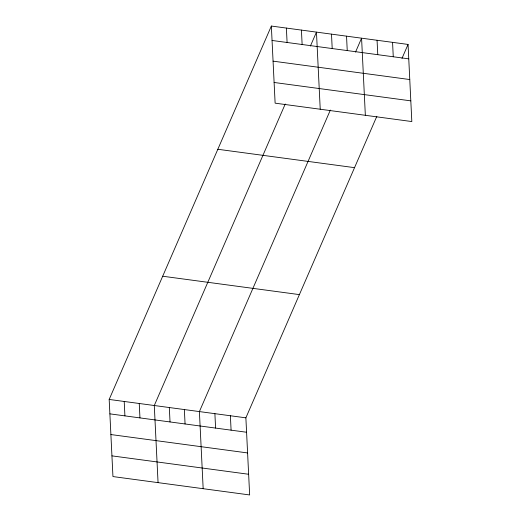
<?xml version="1.0" encoding="UTF-8"?>
<svg xmlns="http://www.w3.org/2000/svg" width="521" height="521" viewBox="0 0 521 521"><rect width="100%" height="100%" fill="white"/><g stroke="black" fill="none" stroke-linecap="round" stroke-linejoin="round"><path stroke-width="0.78" d="M271.35 26.05L275.121 103.165L411.824 121.556L408.054 44.435L271.35 26.05L109.176 399.444L112.946 476.565L249.65 494.95L245.879 417.835L376.833 116.313M285.241 103.998L154.288 405.514L158.058 482.628M310.405 46.056L316.462 32.12L320.233 109.234M330.353 110.068L199.4 411.583L203.17 488.698M355.517 52.12L361.574 38.183L365.345 115.304M401.997 58.372L408.054 44.435M272.053 40.462L408.757 58.853M273.063 61.152L409.767 79.544M274.105 82.474L410.808 100.859M217.83 149.273L354.534 167.658M162.695 276.228L299.399 294.612M109.176 399.444L245.879 417.835M109.879 413.856L246.583 432.248M110.895 434.553L247.599 452.938M111.937 455.868L248.641 474.26M392.56 42.351L393.264 56.769M377.067 40.267L377.771 54.685M346.537 36.164L347.24 50.576M331.499 34.139L332.203 48.551M301.425 30.094L302.128 44.506M286.387 28.075L287.091 42.488M230.386 415.751L231.09 430.164M214.893 413.667L215.596 428.08M184.362 409.558L185.066 423.97M169.325 407.539L170.028 421.951M139.25 403.488L139.954 417.901M124.213 401.47L124.916 415.882"/></g></svg>
